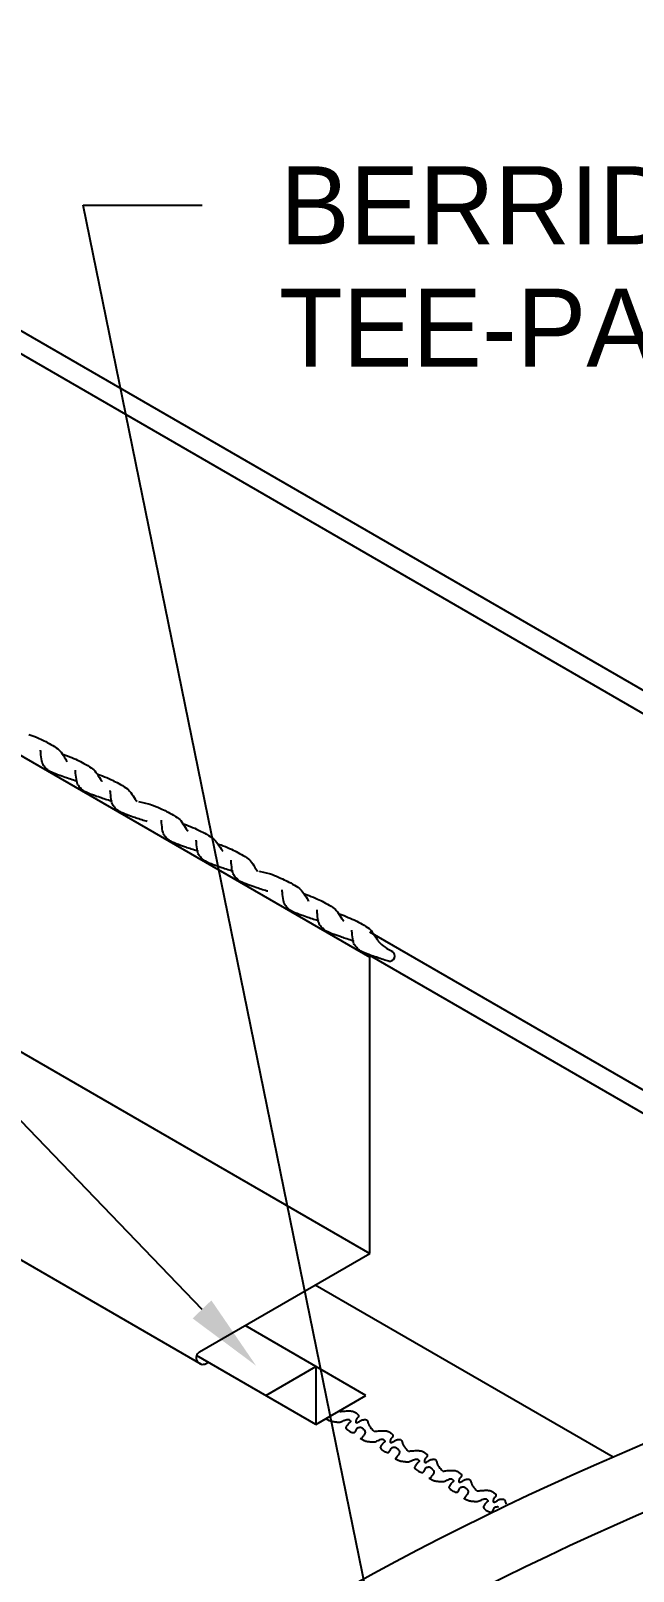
# Model space of a CAD drawing. Extents: x 2 to 99, y 3 to 136.
# Drawn here: x 69.68 to 80.11, y 91.81 to 118.45 of the extents above; entities that cross this region are included whole.
import ezdxf
from ezdxf.enums import TextEntityAlignment as Align

# ---------------------------------------------------------------- set-up
doc = ezdxf.new("R2010")
doc.units = 0
doc.header["$LTSCALE"] = 1.7995
for name, color, linetype in [('CMP-FLSH', 7, 'CONTINUOUS'), ('DIM-TXT', 7, 'CONTINUOUS'), ('STRCTR', 7, 'CONTINUOUS')]:
    doc.layers.add(name, color=color, linetype=linetype)

msp = doc.modelspace()

# ---------------------------------------------------------------- linework, layer by layer
at = {"layer": 'CMP-FLSH', "color": 0, "linetype": 'CONTINUOUS'}
for p, q in [((48.879, 117.828), (75.553, 102.428)), ((48.913, 112.686), (75.553, 97.305)), ((45.795, 110.886), (72.633, 95.391)), ((75.553, 97.305), (75.553, 102.428)), ((72.604, 95.603), (75.553, 97.305)), ((79.764, 93.782), (74.608, 96.76)), ((75.484, 94.851), (73.393, 96.058)), ((74.618, 94.351), (72.554, 95.543)), ((72.719, 95.403), (72.758, 95.425)), ((73.752, 94.851), (74.618, 95.351)), ((74.618, 95.351), (74.618, 94.351)), ((74.618, 94.351), (75.484, 94.851))]:
    msp.add_line(p, q, dxfattribs=at)
for points in [[(69.653, 106.281, 0), (69.684, 106.269, 0), (69.719, 106.256, 0), (69.755, 106.241, 0), (69.792, 106.226, 0), (69.827, 106.211, 0), (69.861, 106.196, 0), (69.892, 106.182, 0), (69.918, 106.169, 0), (69.942, 106.156, 0), (69.97, 106.142, 0), (70.001, 106.125, 0), (70.033, 106.107, 0), (70.066, 106.088, 0), (70.097, 106.069, 0), (70.126, 106.05, 0), (70.151, 106.031, 0), (70.172, 106.014, 0), (70.189, 105.996, 0), (70.208, 105.971, 0), (70.228, 105.943, 0), (70.249, 105.913, 0), (70.268, 105.883, 0), (70.286, 105.856, 0), (70.299, 105.834, 0), (70.309, 105.819, 0), (70.312, 105.813, 0)], [(70.492, 105.468, 0), (70.472, 105.474, 0), (70.45, 105.48, 0), (70.425, 105.488, 0), (70.399, 105.496, 0), (70.373, 105.504, 0), (70.347, 105.513, 0), (70.322, 105.521, 0), (70.3, 105.528, 0), (70.281, 105.535, 0), (70.253, 105.545, 0), (70.221, 105.556, 0), (70.186, 105.569, 0), (70.149, 105.582, 0), (70.112, 105.596, 0), (70.076, 105.611, 0), (70.042, 105.626, 0), (70.012, 105.641, 0), (69.988, 105.657, 0), (69.977, 105.665, 0), (69.965, 105.676, 0), (69.952, 105.688, 0), (69.94, 105.701, 0), (69.927, 105.715, 0), (69.916, 105.73, 0), (69.905, 105.744, 0), (69.897, 105.757, 0), (69.89, 105.769, 0), (69.882, 105.792, 0), (69.876, 105.821, 0), (69.87, 105.855, 0), (69.865, 105.89, 0), (69.861, 105.925, 0), (69.858, 105.957, 0), (69.856, 105.983, 0), (69.855, 106, 0), (69.854, 106.006, 0)], [(70.228, 105.943, 0), (70.256, 105.934, 0), (70.287, 105.922, 0), (70.322, 105.909, 0), (70.358, 105.894, 0), (70.395, 105.879, 0), (70.43, 105.864, 0), (70.464, 105.849, 0), (70.495, 105.834, 0), (70.521, 105.822, 0), (70.545, 105.809, 0), (70.574, 105.794, 0), (70.604, 105.778, 0), (70.636, 105.76, 0), (70.669, 105.741, 0), (70.7, 105.722, 0), (70.729, 105.703, 0), (70.754, 105.684, 0), (70.775, 105.666, 0), (70.792, 105.648, 0), (70.811, 105.624, 0), (70.831, 105.596, 0), (70.852, 105.565, 0), (70.871, 105.536, 0), (70.889, 105.508, 0), (70.903, 105.486, 0), (70.912, 105.471, 0), (70.915, 105.466, 0)], [(71.095, 105.121, 0), (71.075, 105.126, 0), (71.053, 105.133, 0), (71.028, 105.141, 0), (71.002, 105.149, 0), (70.976, 105.157, 0), (70.95, 105.165, 0), (70.925, 105.173, 0), (70.903, 105.181, 0), (70.884, 105.188, 0), (70.856, 105.198, 0), (70.824, 105.209, 0), (70.789, 105.221, 0), (70.752, 105.235, 0), (70.715, 105.249, 0), (70.679, 105.263, 0), (70.645, 105.279, 0), (70.615, 105.294, 0), (70.591, 105.309, 0), (70.58, 105.318, 0), (70.568, 105.328, 0), (70.555, 105.341, 0), (70.543, 105.354, 0), (70.53, 105.368, 0), (70.519, 105.382, 0), (70.508, 105.396, 0), (70.5, 105.41, 0), (70.493, 105.422, 0), (70.485, 105.444, 0), (70.479, 105.474, 0), (70.473, 105.507, 0), (70.468, 105.543, 0), (70.464, 105.578, 0), (70.461, 105.61, 0), (70.459, 105.635, 0), (70.458, 105.653, 0), (70.458, 105.659, 0)], [(70.831, 105.596, 0), (70.859, 105.586, 0), (70.89, 105.575, 0), (70.925, 105.561, 0), (70.961, 105.547, 0), (70.998, 105.532, 0), (71.033, 105.516, 0), (71.067, 105.501, 0), (71.098, 105.487, 0), (71.124, 105.474, 0), (71.148, 105.462, 0), (71.177, 105.447, 0), (71.207, 105.43, 0), (71.239, 105.412, 0), (71.272, 105.394, 0), (71.303, 105.374, 0), (71.332, 105.355, 0), (71.357, 105.337, 0), (71.378, 105.319, 0), (71.395, 105.301, 0), (71.414, 105.277, 0), (71.434, 105.248, 0), (71.455, 105.218, 0), (71.474, 105.188, 0), (71.492, 105.161, 0), (71.506, 105.139, 0), (71.515, 105.124, 0), (71.518, 105.118, 0)], [(71.698, 104.774, 0), (71.679, 104.779, 0), (71.656, 104.786, 0), (71.631, 104.793, 0), (71.605, 104.801, 0), (71.579, 104.81, 0), (71.553, 104.818, 0), (71.528, 104.826, 0), (71.506, 104.834, 0), (71.487, 104.841, 0), (71.459, 104.85, 0), (71.427, 104.861, 0), (71.392, 104.874, 0), (71.355, 104.887, 0), (71.318, 104.901, 0), (71.282, 104.916, 0), (71.248, 104.931, 0), (71.218, 104.947, 0), (71.194, 104.962, 0), (71.183, 104.971, 0), (71.171, 104.981, 0), (71.159, 104.993, 0), (71.146, 105.007, 0), (71.133, 105.021, 0), (71.122, 105.035, 0), (71.111, 105.049, 0), (71.103, 105.062, 0), (71.096, 105.074, 0), (71.088, 105.097, 0), (71.082, 105.126, 0), (71.076, 105.16, 0), (71.071, 105.196, 0), (71.067, 105.231, 0), (71.064, 105.262, 0), (71.062, 105.288, 0), (71.061, 105.305, 0), (71.061, 105.312, 0)], [(71.549, 105.122, 0), (71.743, 105.074, 0), (71.775, 105.062, 0), (71.809, 105.049, 0), (71.846, 105.034, 0), (71.882, 105.019, 0), (71.918, 105.004, 0), (71.952, 104.989, 0), (71.982, 104.975, 0), (72.009, 104.962, 0), (72.033, 104.949, 0), (72.061, 104.935, 0), (72.092, 104.918, 0), (72.124, 104.9, 0), (72.156, 104.881, 0), (72.187, 104.862, 0), (72.216, 104.843, 0), (72.242, 104.824, 0), (72.263, 104.807, 0), (72.279, 104.789, 0), (72.298, 104.764, 0), (72.319, 104.736, 0), (72.339, 104.706, 0), (72.359, 104.676, 0), (72.376, 104.649, 0), (72.39, 104.627, 0), (72.399, 104.612, 0), (72.403, 104.606, 0)], [(72.583, 104.261, 0), (72.563, 104.267, 0), (72.54, 104.273, 0), (72.516, 104.281, 0), (72.49, 104.289, 0), (72.463, 104.297, 0), (72.437, 104.306, 0), (72.413, 104.314, 0), (72.39, 104.321, 0), (72.371, 104.328, 0), (72.344, 104.338, 0), (72.312, 104.349, 0), (72.276, 104.361, 0), (72.24, 104.375, 0), (72.202, 104.389, 0), (72.166, 104.404, 0), (72.133, 104.419, 0), (72.103, 104.434, 0), (72.078, 104.45, 0), (72.068, 104.458, 0), (72.056, 104.469, 0), (72.043, 104.481, 0), (72.03, 104.494, 0), (72.018, 104.508, 0), (72.006, 104.523, 0), (71.996, 104.537, 0), (71.987, 104.55, 0), (71.981, 104.562, 0), (71.973, 104.584, 0), (71.966, 104.614, 0), (71.96, 104.648, 0), (71.956, 104.683, 0), (71.952, 104.718, 0), (71.949, 104.75, 0), (71.947, 104.776, 0), (71.946, 104.793, 0), (71.945, 104.799, 0)], [(72.319, 104.736, 0), (72.346, 104.727, 0), (72.378, 104.715, 0), (72.413, 104.702, 0), (72.449, 104.687, 0), (72.485, 104.672, 0), (72.521, 104.657, 0), (72.555, 104.642, 0), (72.586, 104.627, 0), (72.612, 104.615, 0), (72.636, 104.602, 0), (72.664, 104.587, 0), (72.695, 104.571, 0), (72.727, 104.553, 0), (72.759, 104.534, 0), (72.791, 104.515, 0), (72.819, 104.496, 0), (72.845, 104.477, 0), (72.866, 104.459, 0), (72.882, 104.441, 0), (72.901, 104.417, 0), (72.922, 104.389, 0), (72.942, 104.358, 0), (72.962, 104.329, 0), (72.979, 104.301, 0), (72.993, 104.279, 0), (73.002, 104.264, 0), (73.006, 104.259, 0)], [(73.186, 103.914, 0), (73.166, 103.919, 0), (73.143, 103.926, 0), (73.119, 103.933, 0), (73.093, 103.941, 0), (73.066, 103.95, 0), (73.04, 103.958, 0), (73.016, 103.966, 0), (72.994, 103.974, 0), (72.974, 103.981, 0), (72.947, 103.991, 0), (72.915, 104.002, 0), (72.88, 104.014, 0), (72.843, 104.027, 0), (72.805, 104.042, 0), (72.769, 104.056, 0), (72.736, 104.071, 0), (72.706, 104.087, 0), (72.681, 104.102, 0), (72.671, 104.111, 0), (72.659, 104.121, 0), (72.646, 104.134, 0), (72.633, 104.147, 0), (72.621, 104.161, 0), (72.609, 104.175, 0), (72.599, 104.189, 0), (72.59, 104.203, 0), (72.584, 104.215, 0), (72.576, 104.237, 0), (72.569, 104.267, 0), (72.564, 104.3, 0), (72.559, 104.336, 0), (72.555, 104.371, 0), (72.552, 104.403, 0), (72.55, 104.428, 0), (72.549, 104.446, 0), (72.548, 104.452, 0)], [(72.922, 104.389, 0), (72.949, 104.379, 0), (72.981, 104.368, 0), (73.016, 104.354, 0), (73.052, 104.34, 0), (73.088, 104.324, 0), (73.124, 104.309, 0), (73.158, 104.294, 0), (73.189, 104.28, 0), (73.215, 104.267, 0), (73.239, 104.255, 0), (73.267, 104.24, 0), (73.298, 104.223, 0), (73.33, 104.205, 0), (73.362, 104.186, 0), (73.394, 104.167, 0), (73.423, 104.148, 0), (73.448, 104.13, 0), (73.469, 104.112, 0), (73.485, 104.094, 0), (73.504, 104.07, 0), (73.525, 104.041, 0), (73.546, 104.011, 0), (73.565, 103.981, 0), (73.582, 103.954, 0), (73.596, 103.932, 0), (73.606, 103.917, 0), (73.609, 103.911, 0)], [(73.789, 103.567, 0), (73.769, 103.572, 0), (73.747, 103.579, 0), (73.722, 103.586, 0), (73.696, 103.594, 0), (73.669, 103.602, 0), (73.643, 103.611, 0), (73.619, 103.619, 0), (73.597, 103.627, 0), (73.577, 103.633, 0), (73.55, 103.643, 0), (73.518, 103.654, 0), (73.483, 103.667, 0), (73.446, 103.68, 0), (73.409, 103.694, 0), (73.372, 103.709, 0), (73.339, 103.724, 0), (73.309, 103.739, 0), (73.284, 103.755, 0), (73.274, 103.763, 0), (73.262, 103.774, 0), (73.249, 103.786, 0), (73.237, 103.8, 0), (73.224, 103.814, 0), (73.212, 103.828, 0), (73.202, 103.842, 0), (73.193, 103.855, 0), (73.187, 103.867, 0), (73.179, 103.89, 0), (73.172, 103.919, 0), (73.167, 103.953, 0), (73.162, 103.989, 0), (73.158, 104.024, 0), (73.155, 104.055, 0), (73.153, 104.081, 0), (73.152, 104.098, 0), (73.151, 104.105, 0)], [(73.639, 103.915, 0), (73.834, 103.867, 0), (73.866, 103.855, 0), (73.9, 103.842, 0), (73.936, 103.827, 0), (73.973, 103.812, 0), (74.009, 103.797, 0), (74.043, 103.782, 0), (74.073, 103.768, 0), (74.099, 103.755, 0), (74.124, 103.742, 0), (74.152, 103.727, 0), (74.183, 103.711, 0), (74.215, 103.693, 0), (74.247, 103.674, 0), (74.278, 103.655, 0), (74.307, 103.636, 0), (74.333, 103.617, 0), (74.353, 103.6, 0), (74.37, 103.582, 0), (74.389, 103.557, 0), (74.409, 103.529, 0), (74.43, 103.499, 0), (74.45, 103.469, 0), (74.467, 103.442, 0), (74.481, 103.419, 0), (74.49, 103.404, 0), (74.493, 103.399, 0)], [(74.673, 103.054, 0), (74.654, 103.06, 0), (74.631, 103.066, 0), (74.606, 103.074, 0), (74.58, 103.082, 0), (74.554, 103.09, 0), (74.528, 103.099, 0), (74.503, 103.107, 0), (74.481, 103.114, 0), (74.462, 103.121, 0), (74.434, 103.131, 0), (74.402, 103.142, 0), (74.367, 103.154, 0), (74.33, 103.168, 0), (74.293, 103.182, 0), (74.257, 103.197, 0), (74.223, 103.212, 0), (74.194, 103.227, 0), (74.169, 103.243, 0), (74.158, 103.251, 0), (74.146, 103.262, 0), (74.134, 103.274, 0), (74.121, 103.287, 0), (74.109, 103.301, 0), (74.097, 103.316, 0), (74.087, 103.33, 0), (74.078, 103.343, 0), (74.072, 103.355, 0), (74.064, 103.377, 0), (74.057, 103.407, 0), (74.051, 103.441, 0), (74.046, 103.476, 0), (74.042, 103.511, 0), (74.04, 103.543, 0), (74.037, 103.569, 0), (74.036, 103.586, 0), (74.036, 103.592, 0)], [(74.409, 103.529, 0), (74.437, 103.519, 0), (74.469, 103.508, 0), (74.503, 103.494, 0), (74.539, 103.48, 0), (74.576, 103.465, 0), (74.612, 103.449, 0), (74.646, 103.434, 0), (74.676, 103.42, 0), (74.702, 103.407, 0), (74.727, 103.395, 0), (74.755, 103.38, 0), (74.786, 103.364, 0), (74.818, 103.346, 0), (74.85, 103.327, 0), (74.881, 103.308, 0), (74.91, 103.288, 0), (74.936, 103.27, 0), (74.956, 103.252, 0), (74.973, 103.234, 0), (74.992, 103.21, 0), (75.013, 103.182, 0), (75.033, 103.151, 0), (75.053, 103.121, 0), (75.07, 103.094, 0), (75.084, 103.072, 0), (75.093, 103.057, 0), (75.096, 103.052, 0)], [(75.276, 102.707, 0), (75.257, 102.712, 0), (75.234, 102.719, 0), (75.209, 102.726, 0), (75.183, 102.734, 0), (75.157, 102.743, 0), (75.131, 102.751, 0), (75.107, 102.759, 0), (75.084, 102.767, 0), (75.065, 102.774, 0), (75.037, 102.784, 0), (75.005, 102.795, 0), (74.97, 102.807, 0), (74.933, 102.82, 0), (74.896, 102.834, 0), (74.86, 102.849, 0), (74.826, 102.864, 0), (74.797, 102.88, 0), (74.772, 102.895, 0), (74.761, 102.904, 0), (74.749, 102.914, 0), (74.737, 102.927, 0), (74.724, 102.94, 0), (74.712, 102.954, 0), (74.7, 102.968, 0), (74.69, 102.982, 0), (74.681, 102.996, 0), (74.675, 103.008, 0), (74.667, 103.03, 0), (74.66, 103.059, 0), (74.654, 103.093, 0), (74.649, 103.129, 0), (74.646, 103.164, 0), (74.643, 103.196, 0), (74.641, 103.221, 0), (74.639, 103.239, 0), (74.639, 103.245, 0)], [(75.013, 103.182, 0), (75.04, 103.172, 0), (75.072, 103.16, 0), (75.106, 103.147, 0), (75.142, 103.133, 0), (75.179, 103.117, 0), (75.215, 103.102, 0), (75.249, 103.087, 0), (75.279, 103.073, 0), (75.305, 103.06, 0), (75.33, 103.048, 0), (75.358, 103.033, 0), (75.389, 103.016, 0), (75.421, 102.998, 0), (75.453, 102.979, 0), (75.484, 102.96, 0), (75.513, 102.941, 0), (75.539, 102.922, 0), (75.56, 102.905, 0), (75.576, 102.887, 0), (75.595, 102.863, 0), (75.616, 102.834, 0), (75.636, 102.804, 0), (75.656, 102.774, 0), (75.673, 102.747, 0), (75.687, 102.725, 0), (75.696, 102.71, 0), (75.7, 102.704, 0)], [(75.88, 102.359, 0), (75.86, 102.365, 0), (75.837, 102.372, 0), (75.813, 102.379, 0), (75.786, 102.387, 0), (75.76, 102.395, 0), (75.734, 102.404, 0), (75.71, 102.412, 0), (75.687, 102.42, 0), (75.668, 102.426, 0), (75.641, 102.436, 0), (75.608, 102.447, 0), (75.573, 102.46, 0), (75.536, 102.473, 0), (75.499, 102.487, 0), (75.463, 102.502, 0), (75.429, 102.517, 0), (75.4, 102.532, 0), (75.375, 102.548, 0), (75.364, 102.556, 0), (75.352, 102.567, 0), (75.34, 102.579, 0), (75.327, 102.593, 0), (75.315, 102.607, 0), (75.303, 102.621, 0), (75.293, 102.635, 0), (75.284, 102.648, 0), (75.278, 102.66, 0), (75.27, 102.683, 0), (75.263, 102.712, 0), (75.257, 102.746, 0), (75.252, 102.782, 0), (75.249, 102.817, 0), (75.246, 102.848, 0), (75.244, 102.874, 0), (75.242, 102.891, 0), (75.242, 102.898, 0)], [(75.033, 94.572, 0), (75.049, 94.574, 0), (75.066, 94.576, 0), (75.086, 94.578, 0), (75.107, 94.58, 0), (75.128, 94.581, 0), (75.148, 94.582, 0), (75.168, 94.583, 0), (75.186, 94.583, 0), (75.201, 94.583, 0), (75.208, 94.583, 0), (75.215, 94.582, 0), (75.224, 94.582, 0), (75.232, 94.581, 0), (75.241, 94.58, 0), (75.25, 94.579, 0), (75.258, 94.578, 0), (75.265, 94.576, 0), (75.271, 94.574, 0), (75.281, 94.569, 0), (75.292, 94.563, 0), (75.304, 94.556, 0), (75.317, 94.548, 0), (75.329, 94.539, 0), (75.339, 94.529, 0), (75.348, 94.52, 0), (75.355, 94.51, 0), (75.358, 94.5, 0), (75.358, 94.493, 0), (75.355, 94.485, 0), (75.35, 94.477, 0), (75.343, 94.468, 0), (75.336, 94.459, 0), (75.329, 94.451, 0), (75.323, 94.442, 0), (75.318, 94.434, 0), (75.315, 94.427, 0), (75.314, 94.423, 0), (75.312, 94.418, 0), (75.311, 94.412, 0), (75.31, 94.405, 0), (75.31, 94.399, 0), (75.31, 94.393, 0), (75.31, 94.388, 0), (75.312, 94.384, 0), (75.315, 94.381, 0), (75.324, 94.379, 0), (75.334, 94.38, 0), (75.346, 94.385, 0), (75.359, 94.392, 0), (75.372, 94.4, 0), (75.385, 94.409, 0), (75.398, 94.417, 0), (75.409, 94.423, 0), (75.419, 94.427, 0), (75.427, 94.428, 0), (75.435, 94.43, 0), (75.445, 94.431, 0), (75.455, 94.432, 0), (75.465, 94.433, 0), (75.475, 94.433, 0), (75.484, 94.432, 0), (75.492, 94.43, 0), (75.498, 94.427, 0), (75.504, 94.422, 0), (75.509, 94.414, 0), (75.513, 94.405, 0), (75.517, 94.394, 0), (75.521, 94.383, 0), (75.524, 94.372, 0), (75.527, 94.362, 0), (75.53, 94.352, 0), (75.533, 94.345, 0), (75.536, 94.337, 0), (75.542, 94.328, 0), (75.548, 94.318, 0), (75.556, 94.307, 0), (75.566, 94.294, 0), (75.578, 94.28, 0), (75.591, 94.265, 0), (75.606, 94.249, 0), (75.622, 94.231, 0)], [(74.794, 94.453, 0), (74.801, 94.448, 0), (74.81, 94.442, 0), (74.819, 94.437, 0), (74.83, 94.431, 0), (74.84, 94.425, 0), (74.851, 94.42, 0), (74.861, 94.416, 0), (74.87, 94.412, 0), (74.878, 94.409, 0), (74.889, 94.406, 0), (74.902, 94.403, 0), (74.916, 94.4, 0), (74.931, 94.398, 0), (74.947, 94.396, 0), (74.962, 94.394, 0), (74.976, 94.393, 0), (74.989, 94.391, 0), (75.001, 94.39, 0), (75.004, 94.39, 0), (75.007, 94.39, 0), (75.012, 94.39, 0), (75.016, 94.39, 0), (75.02, 94.39, 0), (75.024, 94.39, 0), (75.029, 94.39, 0), (75.032, 94.39, 0), (75.035, 94.39, 0), (75.049, 94.394, 0), (75.065, 94.4, 0), (75.083, 94.407, 0), (75.101, 94.415, 0), (75.119, 94.423, 0), (75.137, 94.43, 0), (75.154, 94.435, 0), (75.17, 94.437, 0), (75.184, 94.436, 0), (75.188, 94.435, 0), (75.193, 94.432, 0), (75.198, 94.428, 0), (75.203, 94.424, 0), (75.208, 94.419, 0), (75.212, 94.414, 0), (75.216, 94.409, 0), (75.218, 94.404, 0), (75.219, 94.4, 0), (75.218, 94.395, 0), (75.215, 94.391, 0), (75.211, 94.387, 0), (75.207, 94.382, 0), (75.201, 94.378, 0), (75.196, 94.374, 0), (75.191, 94.37, 0), (75.187, 94.366, 0), (75.184, 94.363, 0), (75.179, 94.357, 0), (75.172, 94.349, 0), (75.166, 94.341, 0), (75.159, 94.332, 0), (75.152, 94.323, 0), (75.146, 94.314, 0), (75.142, 94.305, 0), (75.14, 94.297, 0), (75.14, 94.29, 0), (75.146, 94.276, 0), (75.157, 94.262, 0), (75.172, 94.249, 0), (75.189, 94.236, 0), (75.208, 94.225, 0), (75.228, 94.216, 0), (75.247, 94.21, 0), (75.265, 94.207, 0), (75.28, 94.207, 0), (75.288, 94.211, 0), (75.295, 94.218, 0), (75.302, 94.228, 0), (75.308, 94.239, 0), (75.315, 94.252, 0), (75.321, 94.264, 0), (75.327, 94.275, 0), (75.334, 94.284, 0), (75.341, 94.29, 0), (75.346, 94.292, 0), (75.352, 94.295, 0), (75.359, 94.297, 0), (75.367, 94.299, 0), (75.375, 94.3, 0), (75.383, 94.301, 0), (75.39, 94.301, 0), (75.396, 94.3, 0), (75.402, 94.299, 0), (75.411, 94.294, 0), (75.421, 94.288, 0), (75.431, 94.279, 0), (75.44, 94.269, 0), (75.45, 94.259, 0), (75.458, 94.248, 0), (75.465, 94.236, 0), (75.469, 94.226, 0), (75.472, 94.216, 0), (75.471, 94.208, 0), (75.469, 94.199, 0), (75.464, 94.189, 0), (75.459, 94.179, 0), (75.453, 94.169, 0), (75.446, 94.159, 0), (75.439, 94.149, 0), (75.433, 94.141, 0), (75.428, 94.134, 0), (75.426, 94.13, 0), (75.423, 94.126, 0), (75.42, 94.121, 0), (75.417, 94.115, 0), (75.413, 94.111, 0), (75.41, 94.106, 0), (75.406, 94.103, 0), (75.403, 94.102, 0), (75.4, 94.103, 0)], [(75.388, 94.11, 0), (75.396, 94.105, 0), (75.404, 94.099, 0), (75.414, 94.093, 0), (75.424, 94.088, 0), (75.435, 94.082, 0), (75.445, 94.077, 0), (75.455, 94.072, 0), (75.465, 94.069, 0), (75.473, 94.066, 0), (75.484, 94.062, 0), (75.497, 94.06, 0), (75.511, 94.057, 0), (75.526, 94.055, 0), (75.541, 94.053, 0), (75.556, 94.051, 0), (75.571, 94.049, 0), (75.584, 94.048, 0), (75.595, 94.047, 0), (75.598, 94.047, 0), (75.602, 94.047, 0), (75.606, 94.047, 0), (75.61, 94.047, 0), (75.615, 94.046, 0), (75.619, 94.047, 0), (75.623, 94.047, 0), (75.627, 94.047, 0), (75.63, 94.047, 0), (75.644, 94.051, 0), (75.66, 94.056, 0), (75.677, 94.064, 0), (75.695, 94.072, 0), (75.714, 94.08, 0), (75.732, 94.087, 0), (75.749, 94.092, 0), (75.764, 94.094, 0), (75.778, 94.093, 0), (75.783, 94.091, 0), (75.788, 94.089, 0), (75.793, 94.085, 0), (75.798, 94.081, 0), (75.803, 94.076, 0), (75.807, 94.071, 0), (75.81, 94.066, 0), (75.812, 94.061, 0), (75.813, 94.056, 0), (75.812, 94.052, 0), (75.81, 94.048, 0), (75.806, 94.044, 0), (75.801, 94.039, 0), (75.796, 94.035, 0), (75.791, 94.031, 0), (75.786, 94.027, 0), (75.781, 94.023, 0), (75.778, 94.02, 0), (75.773, 94.013, 0), (75.767, 94.006, 0), (75.76, 93.998, 0), (75.753, 93.989, 0), (75.746, 93.98, 0), (75.741, 93.971, 0), (75.736, 93.962, 0), (75.734, 93.954, 0), (75.735, 93.946, 0), (75.741, 93.933, 0), (75.752, 93.919, 0), (75.766, 93.906, 0), (75.784, 93.893, 0), (75.803, 93.882, 0), (75.823, 93.873, 0), (75.842, 93.867, 0), (75.859, 93.863, 0), (75.874, 93.864, 0), (75.882, 93.868, 0), (75.889, 93.875, 0), (75.896, 93.885, 0), (75.903, 93.896, 0), (75.909, 93.908, 0), (75.915, 93.92, 0), (75.922, 93.931, 0), (75.928, 93.94, 0), (75.935, 93.946, 0), (75.94, 93.949, 0), (75.947, 93.951, 0), (75.954, 93.954, 0), (75.961, 93.955, 0), (75.969, 93.957, 0), (75.977, 93.957, 0), (75.984, 93.958, 0), (75.991, 93.957, 0), (75.996, 93.956, 0), (76.005, 93.951, 0), (76.015, 93.944, 0), (76.025, 93.936, 0), (76.035, 93.926, 0), (76.044, 93.915, 0), (76.052, 93.904, 0), (76.059, 93.893, 0), (76.064, 93.883, 0), (76.066, 93.873, 0), (76.066, 93.865, 0), (76.063, 93.856, 0), (76.059, 93.846, 0), (76.053, 93.836, 0), (76.047, 93.825, 0), (76.04, 93.815, 0), (76.034, 93.806, 0), (76.028, 93.798, 0), (76.023, 93.791, 0), (76.02, 93.787, 0), (76.017, 93.783, 0), (76.014, 93.778, 0), (76.011, 93.772, 0), (76.008, 93.767, 0), (76.004, 93.763, 0), (76.001, 93.76, 0), (75.997, 93.759, 0), (75.994, 93.76, 0)], [(75.628, 94.228, 0), (75.643, 94.231, 0), (75.661, 94.233, 0), (75.68, 94.235, 0), (75.701, 94.236, 0), (75.722, 94.238, 0), (75.743, 94.239, 0), (75.762, 94.24, 0), (75.78, 94.24, 0), (75.796, 94.24, 0), (75.802, 94.239, 0), (75.81, 94.239, 0), (75.818, 94.239, 0), (75.827, 94.238, 0), (75.835, 94.237, 0), (75.844, 94.236, 0), (75.852, 94.234, 0), (75.859, 94.233, 0), (75.865, 94.23, 0), (75.875, 94.226, 0), (75.886, 94.22, 0), (75.899, 94.213, 0), (75.911, 94.204, 0), (75.923, 94.196, 0), (75.934, 94.186, 0), (75.943, 94.176, 0), (75.949, 94.167, 0), (75.953, 94.157, 0), (75.952, 94.15, 0), (75.949, 94.142, 0), (75.944, 94.133, 0), (75.938, 94.125, 0), (75.931, 94.116, 0), (75.924, 94.107, 0), (75.917, 94.099, 0), (75.912, 94.091, 0), (75.909, 94.084, 0), (75.908, 94.08, 0), (75.907, 94.074, 0), (75.906, 94.068, 0), (75.905, 94.062, 0), (75.904, 94.056, 0), (75.904, 94.05, 0), (75.905, 94.045, 0), (75.906, 94.041, 0), (75.909, 94.038, 0), (75.918, 94.035, 0), (75.929, 94.037, 0), (75.941, 94.042, 0), (75.953, 94.049, 0), (75.966, 94.057, 0), (75.98, 94.066, 0), (75.992, 94.074, 0), (76.004, 94.08, 0), (76.014, 94.084, 0), (76.021, 94.085, 0), (76.03, 94.087, 0), (76.039, 94.088, 0), (76.049, 94.089, 0), (76.059, 94.09, 0), (76.069, 94.09, 0), (76.078, 94.089, 0), (76.086, 94.087, 0), (76.092, 94.084, 0), (76.098, 94.078, 0), (76.103, 94.071, 0), (76.108, 94.062, 0), (76.112, 94.051, 0), (76.115, 94.04, 0), (76.118, 94.029, 0), (76.121, 94.019, 0), (76.124, 94.009, 0), (76.127, 94.001, 0), (76.131, 93.994, 0), (76.136, 93.985, 0), (76.143, 93.975, 0), (76.151, 93.963, 0), (76.161, 93.951, 0), (76.172, 93.937, 0), (76.185, 93.922, 0), (76.2, 93.906, 0), (76.217, 93.888, 0)], [(75.983, 93.766, 0), (75.99, 93.761, 0), (75.999, 93.756, 0), (76.008, 93.75, 0), (76.018, 93.745, 0), (76.029, 93.739, 0), (76.04, 93.734, 0), (76.05, 93.729, 0), (76.059, 93.725, 0), (76.067, 93.722, 0), (76.078, 93.719, 0), (76.091, 93.716, 0), (76.105, 93.714, 0), (76.12, 93.712, 0), (76.135, 93.709, 0), (76.151, 93.708, 0), (76.165, 93.706, 0), (76.178, 93.705, 0), (76.189, 93.704, 0), (76.193, 93.704, 0), (76.196, 93.704, 0), (76.2, 93.703, 0), (76.205, 93.703, 0), (76.209, 93.703, 0), (76.213, 93.703, 0), (76.217, 93.703, 0), (76.221, 93.704, 0), (76.224, 93.704, 0), (76.238, 93.707, 0), (76.254, 93.713, 0), (76.271, 93.721, 0), (76.29, 93.729, 0), (76.308, 93.737, 0), (76.326, 93.744, 0), (76.343, 93.749, 0), (76.359, 93.751, 0), (76.373, 93.75, 0), (76.377, 93.748, 0), (76.382, 93.745, 0), (76.387, 93.742, 0), (76.392, 93.737, 0), (76.397, 93.733, 0), (76.401, 93.728, 0), (76.405, 93.723, 0), (76.407, 93.718, 0), (76.408, 93.713, 0), (76.407, 93.709, 0), (76.404, 93.705, 0), (76.4, 93.7, 0), (76.395, 93.696, 0), (76.39, 93.692, 0), (76.385, 93.688, 0), (76.38, 93.684, 0), (76.376, 93.68, 0), (76.373, 93.677, 0), (76.368, 93.67, 0), (76.361, 93.663, 0), (76.354, 93.655, 0), (76.347, 93.646, 0), (76.341, 93.637, 0), (76.335, 93.628, 0), (76.331, 93.619, 0), (76.329, 93.611, 0), (76.329, 93.603, 0), (76.335, 93.59, 0), (76.346, 93.576, 0), (76.361, 93.563, 0), (76.378, 93.55, 0), (76.397, 93.539, 0), (76.417, 93.53, 0), (76.436, 93.523, 0), (76.454, 93.52, 0), (76.469, 93.521, 0), (76.477, 93.525, 0), (76.484, 93.532, 0), (76.491, 93.542, 0), (76.497, 93.553, 0), (76.503, 93.565, 0), (76.51, 93.577, 0), (76.516, 93.588, 0), (76.523, 93.597, 0), (76.53, 93.603, 0), (76.535, 93.606, 0), (76.541, 93.608, 0), (76.548, 93.61, 0), (76.556, 93.612, 0), (76.564, 93.613, 0), (76.571, 93.614, 0), (76.579, 93.614, 0), (76.585, 93.614, 0), (76.591, 93.612, 0), (76.6, 93.608, 0), (76.609, 93.601, 0), (76.619, 93.593, 0), (76.629, 93.583, 0), (76.639, 93.572, 0), (76.647, 93.561, 0), (76.653, 93.55, 0), (76.658, 93.54, 0), (76.661, 93.53, 0), (76.66, 93.522, 0), (76.658, 93.512, 0), (76.653, 93.503, 0), (76.648, 93.492, 0), (76.641, 93.482, 0), (76.635, 93.472, 0), (76.628, 93.463, 0), (76.622, 93.455, 0), (76.617, 93.448, 0), (76.615, 93.444, 0), (76.612, 93.439, 0), (76.609, 93.434, 0), (76.605, 93.429, 0), (76.602, 93.424, 0), (76.598, 93.42, 0), (76.595, 93.417, 0), (76.592, 93.416, 0), (76.589, 93.417, 0)], [(76.222, 93.885, 0), (76.237, 93.887, 0), (76.255, 93.89, 0), (76.275, 93.891, 0), (76.295, 93.893, 0), (76.316, 93.895, 0), (76.337, 93.896, 0), (76.357, 93.896, 0), (76.375, 93.897, 0), (76.39, 93.896, 0), (76.397, 93.896, 0), (76.404, 93.896, 0), (76.412, 93.895, 0), (76.421, 93.895, 0), (76.43, 93.894, 0), (76.439, 93.893, 0), (76.447, 93.891, 0), (76.454, 93.889, 0), (76.46, 93.887, 0), (76.47, 93.883, 0), (76.481, 93.877, 0), (76.493, 93.869, 0), (76.505, 93.861, 0), (76.517, 93.852, 0), (76.528, 93.843, 0), (76.537, 93.833, 0), (76.544, 93.824, 0), (76.547, 93.814, 0), (76.547, 93.807, 0), (76.544, 93.799, 0), (76.539, 93.79, 0), (76.532, 93.782, 0), (76.525, 93.773, 0), (76.518, 93.764, 0), (76.512, 93.756, 0), (76.507, 93.748, 0), (76.503, 93.741, 0), (76.502, 93.736, 0), (76.501, 93.731, 0), (76.5, 93.725, 0), (76.499, 93.719, 0), (76.499, 93.713, 0), (76.499, 93.707, 0), (76.499, 93.702, 0), (76.501, 93.698, 0), (76.503, 93.695, 0), (76.512, 93.692, 0), (76.523, 93.694, 0), (76.535, 93.699, 0), (76.548, 93.706, 0), (76.561, 93.714, 0), (76.574, 93.723, 0), (76.586, 93.731, 0), (76.598, 93.737, 0), (76.608, 93.741, 0), (76.615, 93.742, 0), (76.624, 93.744, 0), (76.633, 93.745, 0), (76.643, 93.746, 0), (76.654, 93.746, 0), (76.663, 93.746, 0), (76.672, 93.746, 0), (76.68, 93.744, 0), (76.687, 93.741, 0), (76.693, 93.735, 0), (76.698, 93.728, 0), (76.702, 93.718, 0), (76.706, 93.708, 0), (76.71, 93.697, 0), (76.713, 93.686, 0), (76.716, 93.676, 0), (76.719, 93.666, 0), (76.722, 93.658, 0), (76.725, 93.651, 0), (76.73, 93.642, 0), (76.737, 93.632, 0), (76.745, 93.62, 0), (76.755, 93.608, 0), (76.767, 93.594, 0), (76.78, 93.579, 0), (76.795, 93.562, 0), (76.811, 93.545, 0)], [(76.817, 93.542, 0), (76.832, 93.544, 0), (76.85, 93.546, 0), (76.869, 93.548, 0), (76.89, 93.55, 0), (76.911, 93.551, 0), (76.931, 93.552, 0), (76.951, 93.553, 0), (76.969, 93.553, 0), (76.984, 93.553, 0), (76.991, 93.553, 0), (76.999, 93.553, 0), (77.007, 93.552, 0), (77.016, 93.552, 0), (77.024, 93.551, 0), (77.033, 93.55, 0), (77.041, 93.548, 0), (77.048, 93.546, 0), (77.054, 93.544, 0), (77.064, 93.539, 0), (77.075, 93.533, 0), (77.087, 93.526, 0), (77.1, 93.518, 0), (77.112, 93.509, 0), (77.123, 93.5, 0), (77.132, 93.49, 0), (77.138, 93.48, 0), (77.142, 93.471, 0), (77.141, 93.463, 0), (77.138, 93.455, 0), (77.133, 93.447, 0), (77.127, 93.438, 0), (77.12, 93.43, 0), (77.113, 93.421, 0), (77.106, 93.413, 0), (77.101, 93.405, 0), (77.098, 93.398, 0), (77.097, 93.393, 0), (77.096, 93.388, 0), (77.094, 93.382, 0), (77.094, 93.376, 0), (77.093, 93.37, 0), (77.093, 93.364, 0), (77.094, 93.359, 0), (77.095, 93.355, 0), (77.098, 93.352, 0), (77.107, 93.349, 0), (77.118, 93.351, 0), (77.129, 93.355, 0), (77.142, 93.362, 0), (77.155, 93.371, 0), (77.168, 93.38, 0), (77.181, 93.388, 0), (77.192, 93.394, 0), (77.203, 93.398, 0), (77.21, 93.399, 0), (77.218, 93.4, 0), (77.228, 93.402, 0), (77.238, 93.403, 0), (77.248, 93.403, 0), (77.258, 93.403, 0), (77.267, 93.402, 0), (77.275, 93.401, 0), (77.281, 93.398, 0), (77.287, 93.392, 0), (77.292, 93.384, 0), (77.297, 93.375, 0), (77.3, 93.365, 0), (77.304, 93.354, 0), (77.307, 93.343, 0), (77.31, 93.332, 0), (77.313, 93.323, 0), (77.316, 93.315, 0), (77.32, 93.308, 0), (77.325, 93.299, 0), (77.332, 93.289, 0), (77.34, 93.277, 0), (77.35, 93.264, 0), (77.361, 93.251, 0), (77.374, 93.235, 0), (77.389, 93.219, 0), (77.406, 93.202, 0)], [(76.577, 93.423, 0), (76.584, 93.418, 0), (76.593, 93.413, 0), (76.603, 93.407, 0), (76.613, 93.401, 0), (76.623, 93.396, 0), (76.634, 93.391, 0), (76.644, 93.386, 0), (76.653, 93.382, 0), (76.662, 93.379, 0), (76.673, 93.376, 0), (76.685, 93.373, 0), (76.7, 93.371, 0), (76.715, 93.368, 0), (76.73, 93.366, 0), (76.745, 93.365, 0), (76.759, 93.363, 0), (76.772, 93.362, 0), (76.784, 93.361, 0), (76.787, 93.361, 0), (76.791, 93.36, 0), (76.795, 93.36, 0), (76.799, 93.36, 0), (76.803, 93.36, 0), (76.808, 93.36, 0), (76.812, 93.36, 0), (76.816, 93.36, 0), (76.819, 93.361, 0), (76.833, 93.364, 0), (76.849, 93.37, 0), (76.866, 93.377, 0), (76.884, 93.386, 0), (76.902, 93.394, 0), (76.92, 93.4, 0), (76.938, 93.406, 0), (76.953, 93.408, 0), (76.967, 93.407, 0), (76.971, 93.405, 0), (76.976, 93.402, 0), (76.982, 93.399, 0), (76.987, 93.394, 0), (76.991, 93.389, 0), (76.996, 93.384, 0), (76.999, 93.379, 0), (77.001, 93.375, 0), (77.002, 93.37, 0), (77.001, 93.366, 0), (76.998, 93.361, 0), (76.995, 93.357, 0), (76.99, 93.353, 0), (76.985, 93.349, 0), (76.979, 93.345, 0), (76.975, 93.341, 0), (76.97, 93.337, 0), (76.967, 93.333, 0), (76.962, 93.327, 0), (76.956, 93.32, 0), (76.949, 93.311, 0), (76.942, 93.303, 0), (76.935, 93.294, 0), (76.93, 93.284, 0), (76.925, 93.276, 0), (76.923, 93.267, 0), (76.923, 93.26, 0), (76.93, 93.247, 0), (76.941, 93.233, 0), (76.955, 93.219, 0), (76.973, 93.207, 0), (76.992, 93.196, 0), (77.011, 93.187, 0), (77.031, 93.18, 0), (77.048, 93.177, 0), (77.063, 93.178, 0), (77.071, 93.181, 0), (77.078, 93.189, 0), (77.085, 93.198, 0), (77.092, 93.21, 0), (77.098, 93.222, 0), (77.104, 93.234, 0), (77.11, 93.245, 0), (77.117, 93.254, 0), (77.124, 93.26, 0), (77.129, 93.263, 0), (77.135, 93.265, 0), (77.143, 93.267, 0), (77.15, 93.269, 0), (77.158, 93.27, 0), (77.166, 93.271, 0), (77.173, 93.271, 0), (77.18, 93.271, 0), (77.185, 93.269, 0), (77.194, 93.265, 0), (77.204, 93.258, 0), (77.214, 93.25, 0), (77.224, 93.24, 0), (77.233, 93.229, 0), (77.241, 93.218, 0), (77.248, 93.207, 0), (77.253, 93.196, 0), (77.255, 93.187, 0), (77.255, 93.178, 0), (77.252, 93.169, 0), (77.248, 93.159, 0), (77.242, 93.149, 0), (77.236, 93.139, 0), (77.229, 93.129, 0), (77.223, 93.12, 0), (77.216, 93.111, 0), (77.211, 93.104, 0), (77.209, 93.101, 0), (77.206, 93.096, 0), (77.203, 93.091, 0), (77.2, 93.086, 0), (77.196, 93.081, 0), (77.193, 93.077, 0), (77.189, 93.074, 0), (77.186, 93.073, 0), (77.183, 93.073, 0)], [(77.172, 93.08, 0), (77.179, 93.075, 0), (77.187, 93.07, 0), (77.197, 93.064, 0), (77.207, 93.058, 0), (77.218, 93.053, 0), (77.228, 93.048, 0), (77.238, 93.043, 0), (77.248, 93.039, 0), (77.256, 93.036, 0), (77.267, 93.033, 0), (77.28, 93.03, 0), (77.294, 93.028, 0), (77.309, 93.025, 0), (77.324, 93.023, 0), (77.339, 93.021, 0), (77.354, 93.02, 0), (77.367, 93.019, 0), (77.378, 93.018, 0), (77.381, 93.017, 0), (77.385, 93.017, 0), (77.389, 93.017, 0), (77.394, 93.017, 0), (77.398, 93.017, 0), (77.402, 93.017, 0), (77.406, 93.017, 0), (77.41, 93.017, 0), (77.413, 93.018, 0), (77.427, 93.021, 0), (77.443, 93.027, 0), (77.46, 93.034, 0), (77.478, 93.042, 0), (77.497, 93.05, 0), (77.515, 93.057, 0), (77.532, 93.062, 0), (77.548, 93.065, 0), (77.561, 93.063, 0), (77.566, 93.062, 0), (77.571, 93.059, 0), (77.576, 93.055, 0), (77.581, 93.051, 0), (77.586, 93.046, 0), (77.59, 93.041, 0), (77.593, 93.036, 0), (77.596, 93.031, 0), (77.596, 93.027, 0), (77.595, 93.023, 0), (77.593, 93.018, 0), (77.589, 93.014, 0), (77.584, 93.01, 0), (77.579, 93.005, 0), (77.574, 93.001, 0), (77.569, 92.997, 0), (77.565, 92.994, 0), (77.561, 92.99, 0), (77.556, 92.984, 0), (77.55, 92.976, 0), (77.543, 92.968, 0), (77.536, 92.959, 0), (77.53, 92.95, 0), (77.524, 92.941, 0), (77.52, 92.933, 0), (77.518, 92.924, 0), (77.518, 92.917, 0), (77.524, 92.903, 0), (77.535, 92.89, 0), (77.55, 92.876, 0), (77.567, 92.864, 0), (77.586, 92.853, 0), (77.606, 92.844, 0), (77.625, 92.837, 0), (77.643, 92.834, 0), (77.657, 92.834, 0), (77.665, 92.838, 0), (77.673, 92.845, 0), (77.68, 92.855, 0), (77.686, 92.867, 0), (77.692, 92.879, 0), (77.698, 92.891, 0), (77.705, 92.902, 0), (77.711, 92.911, 0), (77.719, 92.917, 0), (77.724, 92.919, 0), (77.73, 92.922, 0), (77.737, 92.924, 0), (77.745, 92.926, 0), (77.753, 92.927, 0), (77.76, 92.928, 0), (77.768, 92.928, 0), (77.774, 92.927, 0), (77.78, 92.926, 0)], [(77.411, 93.199, 0), (77.426, 93.201, 0), (77.444, 93.203, 0), (77.464, 93.205, 0), (77.484, 93.207, 0), (77.505, 93.208, 0), (77.526, 93.209, 0), (77.546, 93.21, 0), (77.563, 93.21, 0), (77.579, 93.21, 0), (77.585, 93.21, 0), (77.593, 93.21, 0), (77.601, 93.209, 0), (77.61, 93.208, 0), (77.619, 93.207, 0), (77.627, 93.206, 0), (77.635, 93.205, 0), (77.643, 93.203, 0), (77.649, 93.201, 0), (77.658, 93.196, 0), (77.67, 93.19, 0), (77.682, 93.183, 0), (77.694, 93.175, 0), (77.706, 93.166, 0), (77.717, 93.157, 0), (77.726, 93.147, 0), (77.733, 93.137, 0), (77.736, 93.128, 0), (77.736, 93.12, 0), (77.733, 93.112, 0), (77.727, 93.104, 0), (77.721, 93.095, 0), (77.714, 93.086, 0), (77.707, 93.078, 0), (77.701, 93.069, 0), (77.695, 93.062, 0), (77.692, 93.054, 0), (77.691, 93.05, 0), (77.69, 93.045, 0), (77.689, 93.039, 0), (77.688, 93.033, 0), (77.687, 93.027, 0), (77.687, 93.021, 0), (77.688, 93.016, 0), (77.69, 93.011, 0), (77.692, 93.009, 0), (77.701, 93.006, 0), (77.712, 93.007, 0), (77.724, 93.012, 0), (77.737, 93.019, 0), (77.75, 93.028, 0), (77.763, 93.036, 0), (77.775, 93.044, 0), (77.787, 93.051, 0), (77.797, 93.054, 0), (77.804, 93.056, 0), (77.813, 93.057, 0), (77.822, 93.059, 0), (77.832, 93.06, 0), (77.842, 93.06, 0), (77.852, 93.06, 0), (77.861, 93.059, 0), (77.869, 93.057, 0), (77.876, 93.054, 0), (77.881, 93.049, 0), (77.886, 93.041, 0), (77.891, 93.032, 0), (77.895, 93.022, 0), (77.898, 93.011, 0), (77.902, 93, 0), (77.905, 92.989, 0), (77.908, 92.98, 0), (77.91, 92.972, 0)]]:
    msp.add_polyline3d(points, dxfattribs=at)
for centre, radius, start, end in [((76.241, 103.203), 0.736, 222.6641, 246.7426), ((75.897, 102.448), 0.0906, 258.7914, 60.159), ((72.661, 95.503), 0.115, 120.0075, 300.0017), ((100.506, 45.807), 52.268, 112.2997, 171.7101), ((100.677, 45.713), 51.332, 112.6073, 171.8539)]:
    msp.add_arc(centre, radius, start, end, dxfattribs=at)
at = {"layer": 'DIM-TXT', "color": 0, "linetype": 'CONTINUOUS'}
for p, q in [((76.258, 87.692), (70.589, 115.428)), ((70.589, 115.428), (72.65, 115.428)), ((72.648, 96.338), (62.806, 106.562))]:
    msp.add_line(p, q, dxfattribs=at)
msp.add_solid([(72.81, 96.494), (72.486, 96.182), (73.584, 95.365)], dxfattribs=at)
at = {"layer": 'STRCTR', "color": 0, "linetype": 'CONTINUOUS'}
for p, q in [((96.251, 97.819), (48.913, 125.15)), ((95.905, 97.619), (48.913, 124.75)), ((87.488, 95.968), (75.553, 102.858)), ((87.488, 95.568), (75.553, 102.458))]:
    msp.add_line(p, q, dxfattribs=at)

# ---------------------------------------------------------------- texts
at = {"layer": 'DIM-TXT', "color": 0, "linetype": 'CONTINUOUS'}
msp.add_text('BERRIDGE CURVED', height=1.35, rotation=360, dxfattribs=at).set_placement((74, 115.428), align=Align.MIDDLE_LEFT)
msp.add_text('TEE-PANEL', height=1.35, dxfattribs=at).set_placement((73.983, 112.637))

doc.saveas('drawing.dxf')
